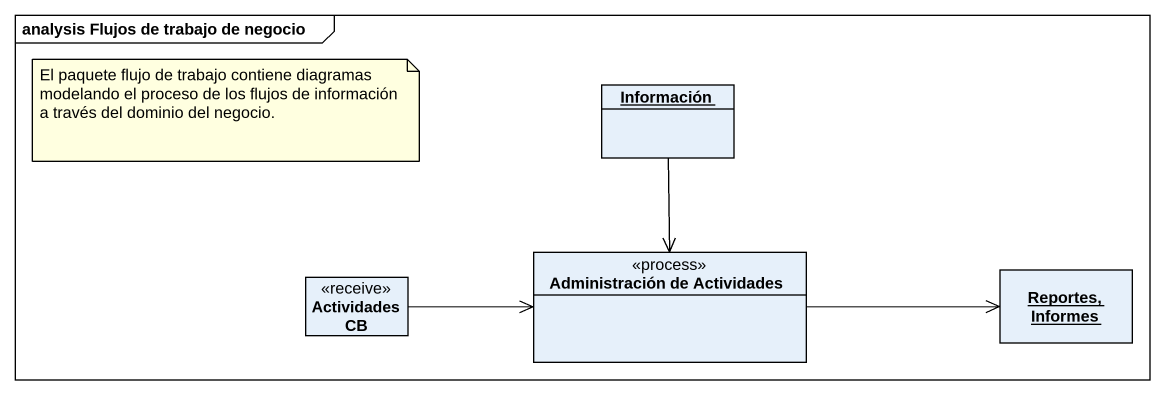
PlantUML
@startuml
mainframe analysis Flujos de trabajo de negocio
hide circle
hide empty members
object Información
class "Actividades CB" as Actividades_CB <<receive>>
class "Administración de Actividades" as Administración_de <<process>>
object "Reportes, Informes" as Reportes_Informes
Información --> Administración_de
Actividades_CB -right-> Administración_de
Administración_de -right-> Reportes_Informes
note as N1
  El paquete flujo de trabajo contiene diagramas modelando el proceso de los flujos de información a través del dominio del negocio.
end note
@enduml
